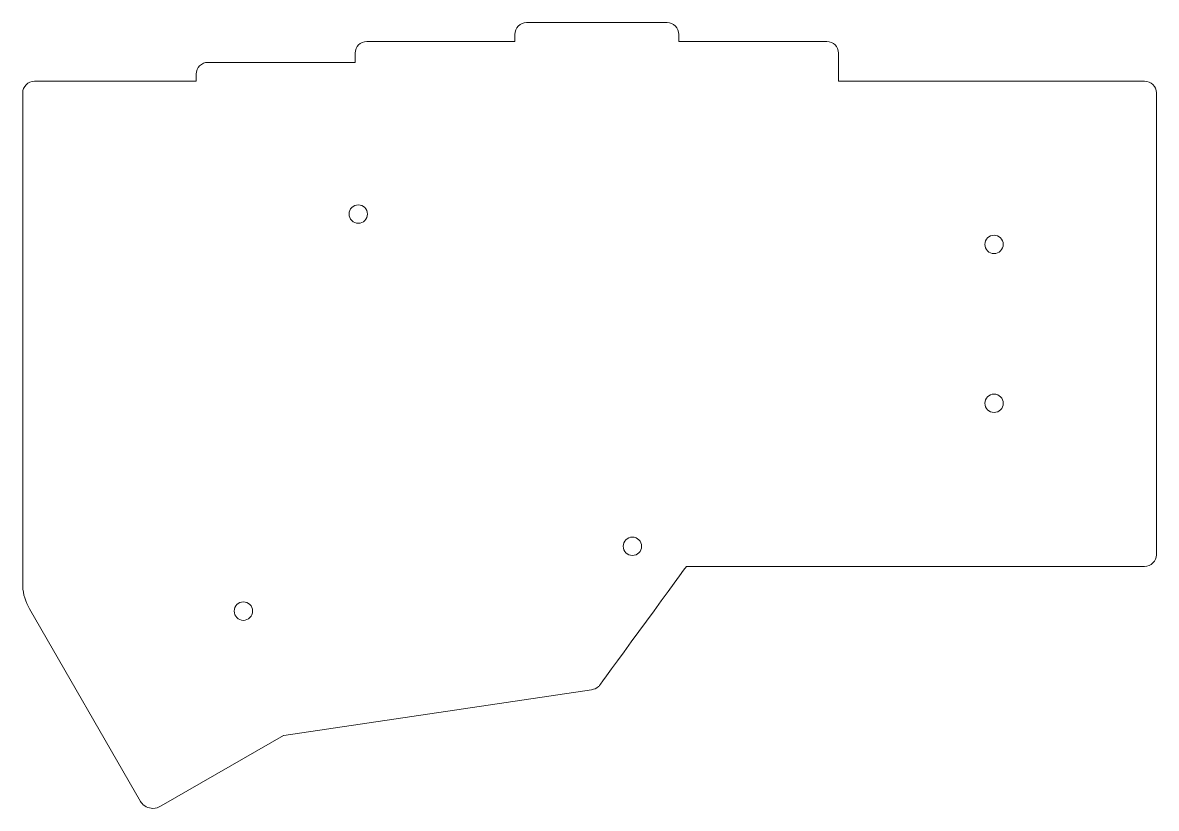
# Model space of a CAD drawing. Header units: millimetres. Extents: x -67 to 68, y 7 to 101.
import ezdxf

# ---------------------------------------------------------------- set-up
doc = ezdxf.new("R2010")
doc.units = ezdxf.units.MM
doc.header["$MEASUREMENT"] = 0
doc.layers.add('カット1(R255G0B0)', color=7, linetype='Continuous', lineweight=0)
doc.layers.add('カット2(R0G0B255)', color=7, linetype='Continuous', lineweight=0)

msp = doc.modelspace()

# ---------------------------------------------------------------- linework, layer by layer
at = {"layer": 'カット1(R255G0B0)', "color": 18, "lineweight": 0, "true_color": 0x000000}
msp.add_open_spline([(-51.85, 6.68), (-52.41, 6.68), (-52.96, 6.94), (-53.3, 7.43), (-53.31, 7.44), (-53.33, 7.48), (-53.34, 7.49), (-53.35, 7.5), (-53.35, 7.51), (-53.36, 7.52), (-53.36, 7.52), (-66.6, 30.56), (-66.6, 30.56), (-67.09, 31.36), (-67.38, 32.3), (-67.43, 33.26), (-67.43, 33.28), (-67.43, 33.29), (-67.43, 33.31), (-67.43, 33.31), (-67.43, 92.27), (-67.43, 92.27), (-67.43, 93.04), (-66.8, 93.67), (-66.03, 93.67), (-66.03, 93.67), (-46.68, 93.67), (-46.68, 93.67), (-46.68, 93.67), (-46.68, 94.53), (-46.68, 94.53), (-46.68, 95.3), (-46.05, 95.93), (-45.28, 95.93), (-45.28, 95.93), (-27.68, 95.93), (-27.68, 95.93), (-27.68, 95.93), (-27.68, 97.03), (-27.68, 97.03), (-27.68, 97.8), (-27.05, 98.43), (-26.28, 98.43), (-26.28, 98.43), (-8.58, 98.43), (-8.58, 98.43), (-8.58, 98.43), (-8.58, 99.28), (-8.58, 99.28), (-8.58, 100.05), (-7.95, 100.68), (-7.18, 100.68), (-7.18, 100.68), (9.62, 100.68), (9.62, 100.68), (10.4, 100.68), (11.02, 100.05), (11.02, 99.28), (11.02, 99.28), (11.02, 98.43), (11.02, 98.43), (11.02, 98.43), (28.72, 98.43), (28.72, 98.43), (29.5, 98.43), (30.12, 97.8), (30.12, 97.03), (30.12, 97.03), (30.12, 93.68), (30.12, 93.68), (30.12, 93.68), (66.73, 93.68), (66.73, 93.68), (67.5, 93.68), (68.13, 93.05), (68.13, 92.28), (68.13, 92.28), (68.13, 37.03), (68.13, 37.03), (68.13, 36.25), (67.5, 35.63), (66.73, 35.63), (66.73, 35.63), (11.93, 35.63), (11.93, 35.63), (10.6, 33.8), (1.55, 21.39), (1.55, 21.39), (1.51, 21.34), (1.46, 21.29), (1.41, 21.24), (1.17, 21.04), (0.89, 20.92), (0.59, 20.88), (0.59, 20.88), (-36.19, 15.41), (-36.19, 15.41), (-36.2, 15.41), (-36.22, 15.41), (-36.24, 15.4), (-36.24, 15.4), (-50.87, 6.98), (-50.87, 6.98), (-51.17, 6.78), (-51.51, 6.68), (-51.85, 6.68)], degree=3, knots=[0, 0, 0, 0, 1, 1, 1, 2, 2, 2, 3, 3, 3, 4, 4, 4, 5, 5, 5, 6, 6, 6, 7, 7, 7, 8, 8, 8, 9, 9, 9, 10, 10, 10, 11, 11, 11, 12, 12, 12, 13, 13, 13, 14, 14, 14, 15, 15, 15, 16, 16, 16, 17, 17, 17, 18, 18, 18, 19, 19, 19, 20, 20, 20, 21, 21, 21, 22, 22, 22, 23, 23, 23, 24, 24, 24, 25, 25, 25, 26, 26, 26, 27, 27, 27, 28, 28, 28, 29, 29, 29, 30, 30, 30, 31, 31, 31, 32, 32, 32, 33, 33, 33, 34, 34, 34, 35, 35, 35, 35], dxfattribs=at)
at = {"layer": 'カット2(R0G0B255)', "color": 18, "lineweight": 0, "true_color": 0x000000}
for points in [[(-26.2, 77.78), (-26.2, 78.38), (-26.69, 78.88), (-27.3, 78.88), (-27.91, 78.88), (-28.4, 78.38), (-28.4, 77.78), (-28.4, 77.17), (-27.91, 76.68), (-27.3, 76.68), (-26.69, 76.68), (-26.2, 77.17), (-26.2, 77.78), (-26.2, 77.78), (-26.2, 77.78), (-26.2, 77.78)], [(49.82, 74.15), (49.82, 74.76), (49.33, 75.25), (48.72, 75.25), (48.12, 75.25), (47.62, 74.76), (47.62, 74.15), (47.62, 73.55), (48.12, 73.05), (48.72, 73.05), (49.33, 73.05), (49.82, 73.55), (49.82, 74.15), (49.82, 74.15), (49.82, 74.15), (49.82, 74.15)], [(49.83, 55.14), (49.83, 55.75), (49.34, 56.24), (48.73, 56.24), (48.12, 56.24), (47.63, 55.75), (47.63, 55.14), (47.63, 54.53), (48.12, 54.04), (48.73, 54.04), (49.34, 54.04), (49.83, 54.53), (49.83, 55.14), (49.83, 55.14), (49.83, 55.14), (49.83, 55.14)], [(6.58, 38.03), (6.58, 38.64), (6.09, 39.13), (5.48, 39.13), (4.87, 39.13), (4.38, 38.64), (4.38, 38.03), (4.38, 37.42), (4.87, 36.93), (5.48, 36.93), (6.09, 36.93), (6.58, 37.42), (6.58, 38.03), (6.58, 38.03), (6.58, 38.03), (6.58, 38.03)], [(-39.94, 30.28), (-39.94, 30.88), (-40.43, 31.38), (-41.04, 31.38), (-41.65, 31.38), (-42.14, 30.88), (-42.14, 30.28), (-42.14, 29.67), (-41.65, 29.17), (-41.04, 29.17), (-40.43, 29.17), (-39.94, 29.67), (-39.94, 30.28), (-39.94, 30.28), (-39.94, 30.28), (-39.94, 30.28)]]:
    msp.add_open_spline(points, degree=3, knots=[0, 0, 0, 0, 1, 1, 1, 2, 2, 2, 3, 3, 3, 4, 4, 4, 5, 5, 5, 5], dxfattribs=at)

doc.saveas('drawing.dxf')
